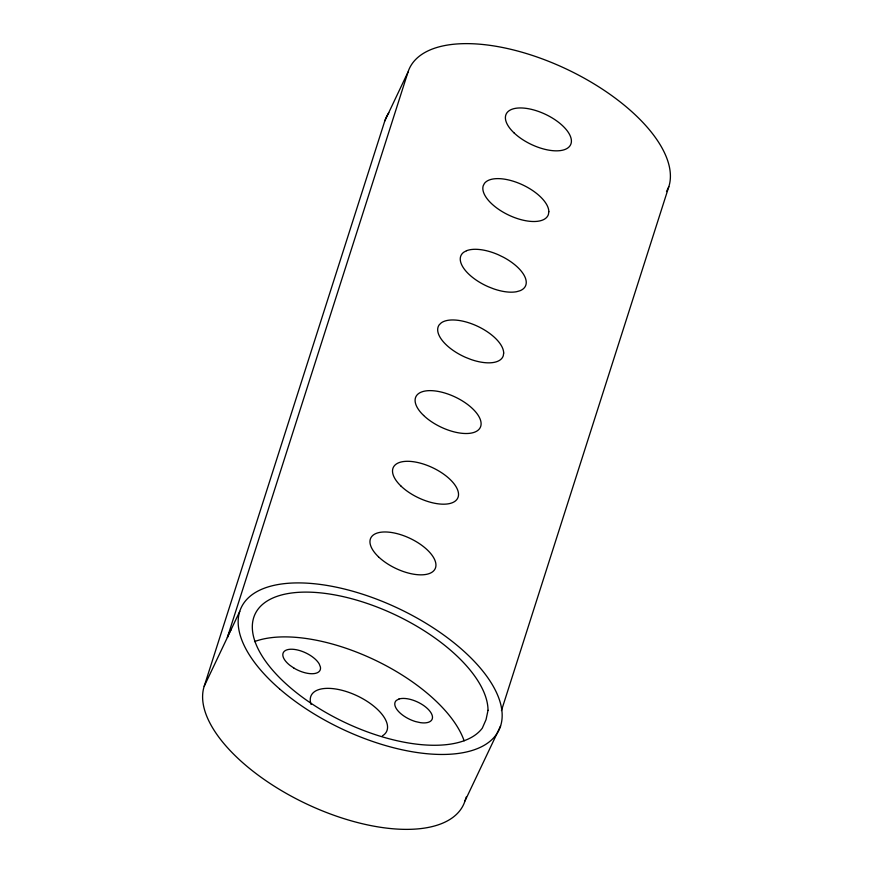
<?xml version="1.0" encoding="UTF-8"?>
<svg xmlns="http://www.w3.org/2000/svg" width="873" height="873" viewBox="0 0 873 873"><rect width="100%" height="100%" fill="white"/><g stroke="black" fill="none" stroke-linecap="round" stroke-linejoin="round"><path stroke-width="1.31" d="M500.578 725.987L465.003 800.901A142.67 66.534 25.4 0 1 314.204 807.427A142.67 66.534 25.4 0 1 204.184 686.298L384.797 120.954L407.997 72.099A142.67 66.534 25.4 0 1 558.796 65.573A142.67 66.534 25.4 0 1 668.816 186.702L501.462 710.546M407.997 72.099L227.384 637.443A142.67 66.534 25.4 0 1 231.4 629.237M465.003 800.901L466.247 797.005M204.184 686.298L239.759 611.384M666.503 191.58L668.816 186.702M311.094 704.467A41.784 19.49 25.4 0 1 354.929 694.799A41.784 19.49 25.4 0 1 382.385 735.852M384.797 120.954A142.67 66.534 25.4 0 1 388.823 112.748M254.512 641.59A127.382 59.408 25.4 0 1 374.081 659.661A127.382 59.408 25.4 0 1 464.13 740.817M503.677 353.052L503.285 355.726A35.662 16.631 25.4 0 1 470.743 359.403L465.582 357.363A35.662 16.631 25.4 0 1 439.272 324.756L441.247 322.846A35.662 16.631 25.4 0 1 478.317 326.622A35.662 16.631 25.4 0 1 503.677 353.052M548.833 211.724L548.43 214.387A35.662 16.631 25.4 0 1 510.727 216.024A35.662 16.631 25.4 0 1 483.227 185.742L484.428 183.417A35.662 16.631 25.4 0 1 520.93 184.105A35.662 16.631 25.4 0 1 548.833 211.724M488.018 710.306L486.054 719.603L482.322 728.137A127.382 59.408 25.4 0 1 291.484 688.622A127.382 59.408 25.4 0 1 322.017 593.029A127.382 59.408 25.4 0 1 488.018 710.306M466.52 250.726L463.825 252.177A35.662 16.631 25.4 0 0 488.16 286.693L493.321 288.734A35.662 16.631 25.4 0 0 516.63 291.702L519.992 290.742A35.662 16.631 25.4 0 0 503.383 257.219L498.352 254.774A35.662 16.631 25.4 0 0 466.52 250.726M398.961 699.022L396.397 700.397A20.385 9.505 25.4 0 0 415.646 721.6L420.437 722.658A20.385 9.505 25.4 0 0 428.872 710.011A20.385 9.505 25.4 0 0 398.961 699.022M294.026 668.161L289.825 665.27A20.385 9.505 25.4 0 1 290.556 649.239A20.385 9.505 25.4 0 1 319.256 664.004L320.413 667.016A20.385 9.505 25.4 0 1 294.026 668.161M279.491 688.83A142.67 66.534 25.4 0 0 498.581 730.821A142.67 66.534 25.4 0 0 332.427 586.405A142.67 66.534 25.4 0 0 279.491 688.83M513.924 132.783A35.662 16.631 25.4 0 0 569.807 146.042A35.662 16.631 25.4 0 0 531.482 109.365A35.662 16.631 25.4 0 0 513.924 132.783M378.467 556.788A35.662 16.631 25.4 0 0 434.35 570.047A35.662 16.631 25.4 0 0 396.026 533.381A35.662 16.631 25.4 0 0 378.467 556.788M423.623 415.461A35.662 16.631 25.4 0 0 479.506 428.719A35.662 16.631 25.4 0 0 441.171 392.042A35.662 16.631 25.4 0 0 423.623 415.461M401.045 486.13A35.662 16.631 25.4 0 0 456.928 499.389A35.662 16.631 25.4 0 0 418.604 462.712A35.662 16.631 25.4 0 0 401.045 486.13"/></g></svg>
